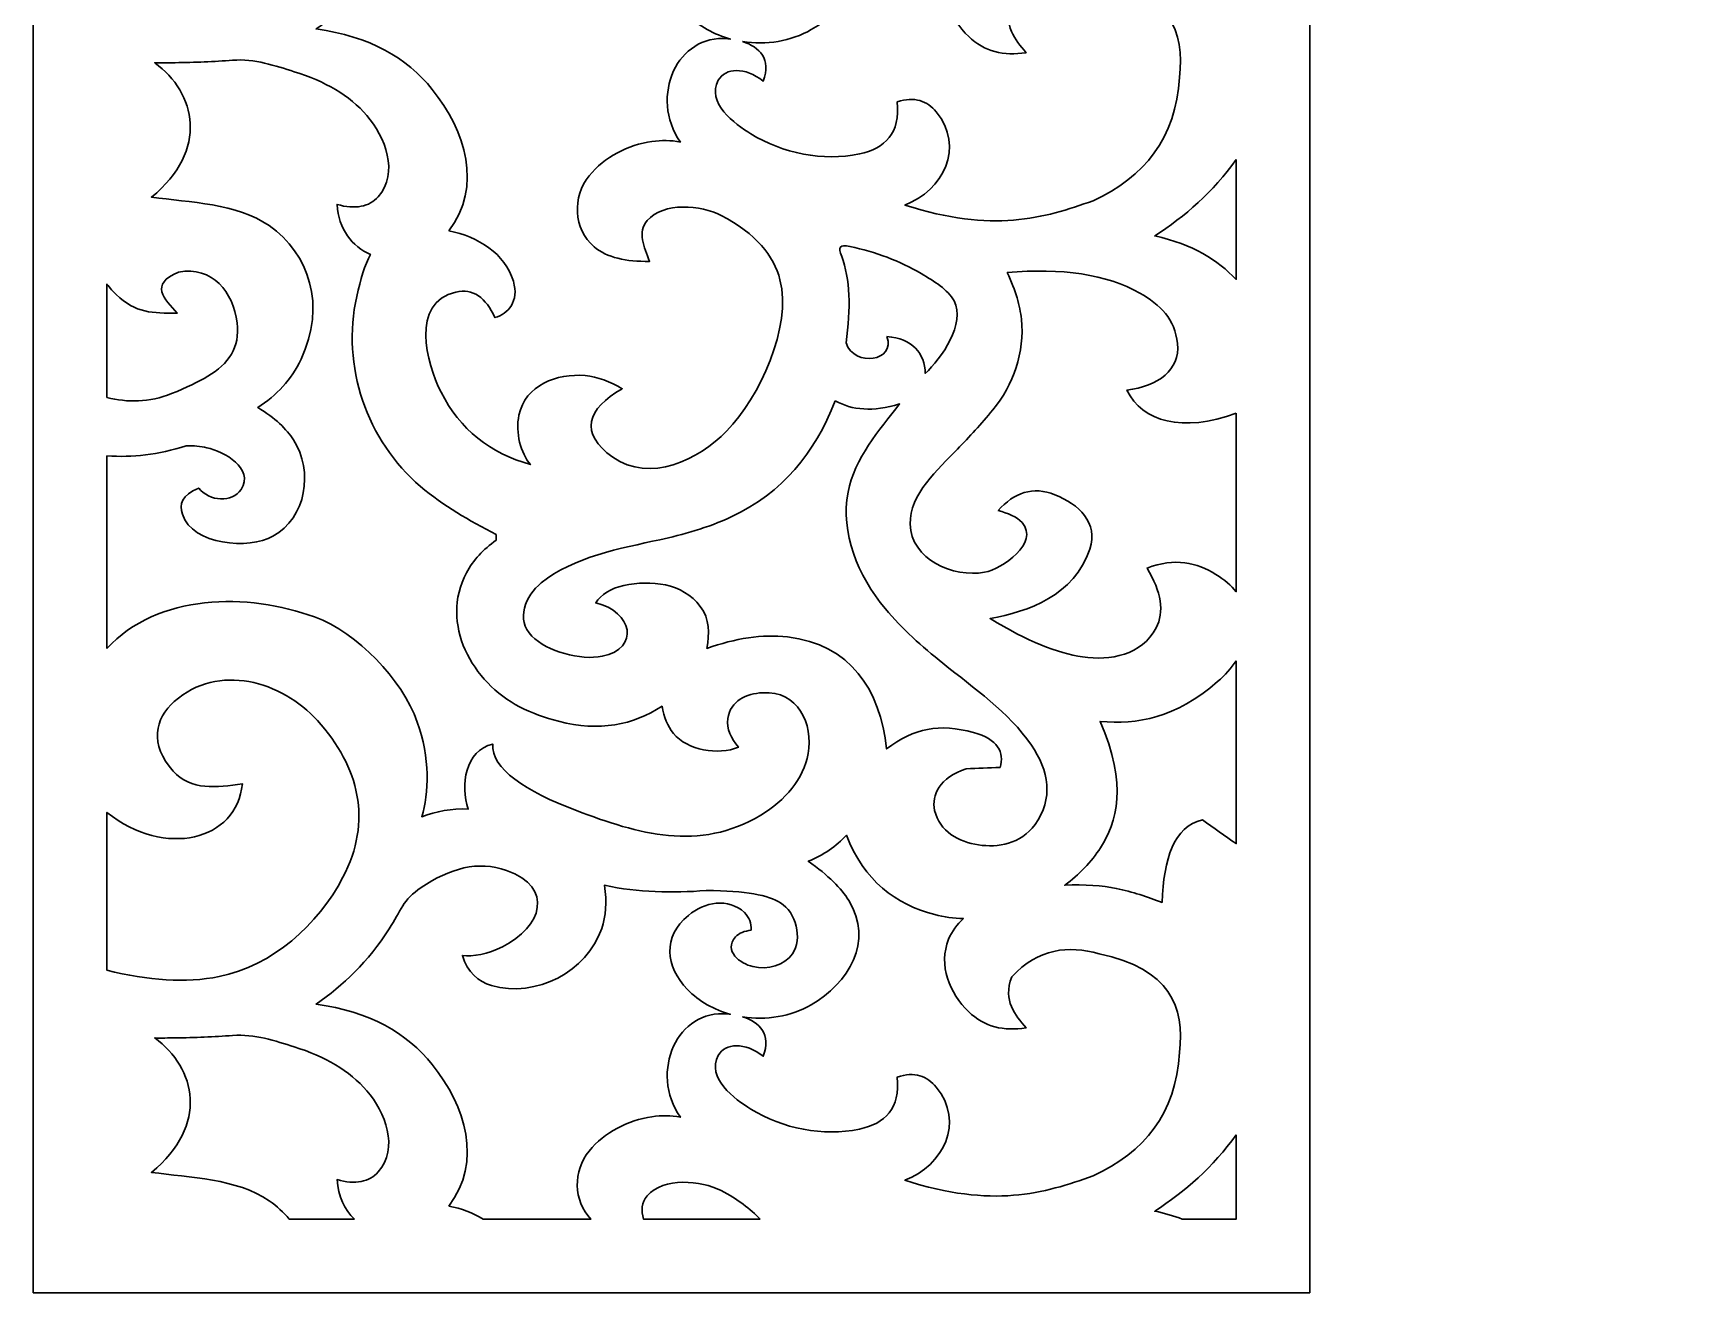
# Model space of a CAD drawing. Header units: centimetres. Extents: x -22.1 to -16.4, y -9 to 9.
# Drawn here: x -22.14 to -16.38, y -9 to -4.64 of the extents above; entities that cross this region are included whole.
import ezdxf

# ---------------------------------------------------------------- set-up
doc = ezdxf.new("R2010")
doc.units = ezdxf.units.CM
doc.header["$MEASUREMENT"] = 0
doc.layers.add('layer 1', color=7, linetype='Continuous')

msp = doc.modelspace()

# ---------------------------------------------------------------- linework, layer by layer
at = {"layer": 'layer 1', "color": 250, "lineweight": 30}
for points, knots in [([(-17.72778, -9.00021), (-17.72778, -9.00021), (-17.72778, 9.00077), (-17.72778, 9.00077), (-17.72778, 9.00077), (-17.97172, 9.00077), (-16.38294, 9.00077), (-22.14311, 9.00077), (-22.14311, 9.00077), (-22.14311, 9.00077), (-22.14311, -9.00021), (-22.14311, -9.00021), (-22.14311, -9.00021), (-20.42453, -9.00021), (-18.51177, -9.00021), (-17.72778, -9.00021)], [0, 0, 0, 0, 0.2, 0.2, 0.2, 0.2, 0.4, 0.4, 0.4, 0.4, 0.6, 0.6, 0.6, 0.6, 1, 1, 1, 1]), ([(-19.6897, -4.67141), (-19.63148, -4.68979), (-19.58937, -4.73198), (-19.6186, -4.80778), (-19.6186, -4.80778), (-19.68153, -4.75779), (-19.74998, -4.76163), (-19.77391, -4.8049), (-19.77391, -4.8049), (-19.81621, -4.88134), (-19.71685, -4.95677), (-19.66123, -4.99062), (-19.66123, -4.99062), (-19.55097, -5.05772), (-19.4125, -5.08673), (-19.28547, -5.05967), (-19.28547, -5.05967), (-19.19636, -5.04069), (-19.14415, -4.98859), (-19.15506, -4.87983), (-19.15506, -4.87983), (-19.09608, -4.85911), (-19.05022, -4.87751), (-19.02012, -4.91432), (-19.02012, -4.91432), (-18.92058, -5.03611), (-18.99586, -5.18646), (-19.1283, -5.23663), (-19.1283, -5.23663), (-18.82541, -5.33468), (-18.64767, -5.28257), (-18.47716, -5.22176), (-18.47716, -5.22176), (-18.30066, -5.13973), (-18.19088, -5.00549), (-18.17859, -4.79495), (-18.17859, -4.79495), (-18.15983, -4.63579), (-18.21128, -4.5051), (-18.45684, -4.4531), (-18.45684, -4.4531), (-18.56379, -4.42336), (-18.66628, -4.43379), (-18.75895, -4.5326), (-18.75895, -4.5326), (-18.78998, -4.61876), (-18.74746, -4.66289), (-18.70926, -4.70949), (-18.70926, -4.70949), (-18.78669, -4.72175), (-18.85389, -4.706), (-18.90782, -4.65395), (-18.90782, -4.65395), (-18.97447, -4.58962), (-19.01389, -4.49259), (-18.97713, -4.40256), (-18.97713, -4.40256), (-18.96607, -4.37548), (-18.94851, -4.35177), (-18.92616, -4.33113), (-18.92616, -4.33113), (-18.95985, -4.33031), (-18.99306, -4.32592), (-19.02506, -4.31761), (-19.02506, -4.31761), (-19.16174, -4.28212), (-19.26967, -4.20018), (-19.3309, -4.0428), (-19.3309, -4.0428), (-19.3665, -4.08113), (-19.4099, -4.11167), (-19.46268, -4.1328), (-19.46268, -4.1328), (-19.39283, -4.1819), (-19.34889, -4.22681), (-19.32252, -4.26889), (-19.32252, -4.26889), (-19.23495, -4.40864), (-19.32426, -4.5561), (-19.45255, -4.62977), (-19.45255, -4.62977), (-19.52272, -4.67006), (-19.60851, -4.68389), (-19.6897, -4.67141)], [0, 0, 0, 0, 0.0454545, 0.0454545, 0.0454545, 0.0454545, 0.0909091, 0.0909091, 0.0909091, 0.0909091, 0.1363636, 0.1363636, 0.1363636, 0.1363636, 0.1818182, 0.1818182, 0.1818182, 0.1818182, 0.2272727, 0.2272727, 0.2272727, 0.2272727, 0.2727273, 0.2727273, 0.2727273, 0.2727273, 0.3181818, 0.3181818, 0.3181818, 0.3181818, 0.3636364, 0.3636364, 0.3636364, 0.3636364, 0.4090909, 0.4090909, 0.4090909, 0.4090909, 0.4545455, 0.4545455, 0.4545455, 0.4545455, 0.5, 0.5, 0.5, 0.5, 0.5454545, 0.5454545, 0.5454545, 0.5454545, 0.5909091, 0.5909091, 0.5909091, 0.5909091, 0.6363636, 0.6363636, 0.6363636, 0.6363636, 0.6818182, 0.6818182, 0.6818182, 0.6818182, 0.7272727, 0.7272727, 0.7272727, 0.7272727, 0.7727273, 0.7727273, 0.7727273, 0.7727273, 0.8181818, 0.8181818, 0.8181818, 0.8181818, 0.8636364, 0.8636364, 0.8636364, 0.8636364, 0.9090909, 0.9090909, 0.9090909, 0.9090909, 1, 1, 1, 1]), ([(-20.70559, -5.32607), (-20.6041, -5.3466), (-20.51185, -5.40359), (-20.48268, -5.5007), (-20.48268, -5.5007), (-20.46183, -5.57011), (-20.5008, -5.61309), (-20.54664, -5.62612), (-20.54664, -5.62612), (-20.57757, -5.55755), (-20.62294, -5.5236), (-20.6814, -5.53773), (-20.6814, -5.53773), (-20.83979, -5.576), (-20.78309, -5.7837), (-20.7328, -5.88408), (-20.7328, -5.88408), (-20.66788, -6.01368), (-20.56276, -6.09477), (-20.42368, -6.13492), (-20.42368, -6.13492), (-20.45734, -6.09412), (-20.47611, -6.02548), (-20.46346, -5.96377), (-20.46346, -5.96377), (-20.44203, -5.85919), (-20.3311, -5.81789), (-20.23493, -5.82707), (-20.23493, -5.82707), (-20.19026, -5.83134), (-20.14752, -5.84722), (-20.10635, -5.87243), (-20.10635, -5.87243), (-20.22799, -5.94117), (-20.25575, -6.02718), (-20.13903, -6.10895), (-20.13903, -6.10895), (-20.00986, -6.19943), (-19.8428, -6.11915), (-19.74501, -6.01882), (-19.74501, -6.01882), (-19.6312, -5.90207), (-19.51852, -5.65769), (-19.56052, -5.49542), (-19.56052, -5.49542), (-19.58211, -5.41204), (-19.6427, -5.33552), (-19.76438, -5.27253), (-19.76438, -5.27253), (-19.83359, -5.2367), (-19.96278, -5.22542), (-20.02012, -5.2907), (-20.02012, -5.2907), (-20.05463, -5.33), (-20.03058, -5.38142), (-20.01167, -5.43176), (-20.01167, -5.43176), (-20.09277, -5.43303), (-20.15894, -5.41862), (-20.20325, -5.38124), (-20.20325, -5.38124), (-20.27644, -5.31951), (-20.27897, -5.20818), (-20.22063, -5.13554), (-20.22063, -5.13554), (-20.16829, -5.07035), (-20.08529, -5.02878), (-20.00339, -5.01687), (-20.00339, -5.01687), (-19.97057, -5.0121), (-19.93776, -5.0124), (-19.90495, -5.01864), (-19.90495, -5.01864), (-19.95932, -4.94162), (-19.9623, -4.84594), (-19.92837, -4.77285), (-19.92837, -4.77285), (-19.89573, -4.70257), (-19.82894, -4.65318), (-19.74089, -4.66139), (-19.74089, -4.66139), (-19.73797, -4.66166), (-19.73504, -4.66199), (-19.73212, -4.66235), (-19.73212, -4.66235), (-19.78816, -4.64691), (-19.84009, -4.61822), (-19.88067, -4.57632), (-19.88067, -4.57632), (-19.95759, -4.49691), (-19.96691, -4.39361), (-19.87737, -4.32018), (-19.87737, -4.32018), (-19.82196, -4.27474), (-19.73971, -4.25721), (-19.68319, -4.31084), (-19.68319, -4.31084), (-19.66638, -4.32678), (-19.65887, -4.34696), (-19.66067, -4.37136), (-19.66067, -4.37136), (-19.68247, -4.37458), (-19.70278, -4.38098), (-19.71459, -4.39501), (-19.71459, -4.39501), (-19.75604, -4.44422), (-19.69868, -4.48729), (-19.65422, -4.49744), (-19.65422, -4.49744), (-19.60264, -4.50922), (-19.54518, -4.494), (-19.51743, -4.45374), (-19.51743, -4.45374), (-19.48132, -4.40133), (-19.50559, -4.30877), (-19.55857, -4.27665), (-19.55857, -4.27665), (-19.60111, -4.25085), (-19.67744, -4.23419), (-19.81583, -4.2343), (-19.81583, -4.2343), (-19.93306, -4.24307), (-20.0503, -4.24126), (-20.16753, -4.2162), (-20.16753, -4.2162), (-20.1587, -4.27519), (-20.16336, -4.3237), (-20.17717, -4.36509), (-20.17717, -4.36509), (-20.22739, -4.51564), (-20.40528, -4.60702), (-20.55806, -4.56279), (-20.55806, -4.56279), (-20.6048, -4.54925), (-20.64056, -4.51727), (-20.65903, -4.45903), (-20.65903, -4.45903), (-20.62351, -4.46442), (-20.56938, -4.45361), (-20.52061, -4.4288), (-20.52061, -4.4288), (-20.38485, -4.35972), (-20.33888, -4.2252), (-20.50696, -4.16464), (-20.50696, -4.16464), (-20.60516, -4.12926), (-20.70336, -4.15796), (-20.80156, -4.22376), (-20.80156, -4.22376), (-20.86479, -4.26612), (-20.87204, -4.30406), (-20.91215, -4.36699), (-20.91215, -4.36699), (-20.98503, -4.48133), (-21.07184, -4.56185), (-21.16481, -4.62741), (-21.16481, -4.62741), (-20.97945, -4.65258), (-20.85116, -4.72713), (-20.76325, -4.83659), (-20.76325, -4.83659), (-20.64751, -4.9807), (-20.58947, -5.1723), (-20.70559, -5.32607)], [0, 0, 0, 0, 0.0238095, 0.0238095, 0.0238095, 0.0238095, 0.047619, 0.047619, 0.047619, 0.047619, 0.0714286, 0.0714286, 0.0714286, 0.0714286, 0.0952381, 0.0952381, 0.0952381, 0.0952381, 0.1190476, 0.1190476, 0.1190476, 0.1190476, 0.1428571, 0.1428571, 0.1428571, 0.1428571, 0.1666667, 0.1666667, 0.1666667, 0.1666667, 0.1904762, 0.1904762, 0.1904762, 0.1904762, 0.2142857, 0.2142857, 0.2142857, 0.2142857, 0.2380952, 0.2380952, 0.2380952, 0.2380952, 0.2619048, 0.2619048, 0.2619048, 0.2619048, 0.2857143, 0.2857143, 0.2857143, 0.2857143, 0.3095238, 0.3095238, 0.3095238, 0.3095238, 0.3333333, 0.3333333, 0.3333333, 0.3333333, 0.3571429, 0.3571429, 0.3571429, 0.3571429, 0.3809524, 0.3809524, 0.3809524, 0.3809524, 0.4047619, 0.4047619, 0.4047619, 0.4047619, 0.4285714, 0.4285714, 0.4285714, 0.4285714, 0.452381, 0.452381, 0.452381, 0.452381, 0.4761905, 0.4761905, 0.4761905, 0.4761905, 0.5, 0.5, 0.5, 0.5, 0.5238095, 0.5238095, 0.5238095, 0.5238095, 0.547619, 0.547619, 0.547619, 0.547619, 0.5714286, 0.5714286, 0.5714286, 0.5714286, 0.5952381, 0.5952381, 0.5952381, 0.5952381, 0.6190476, 0.6190476, 0.6190476, 0.6190476, 0.6428571, 0.6428571, 0.6428571, 0.6428571, 0.6666667, 0.6666667, 0.6666667, 0.6666667, 0.6904762, 0.6904762, 0.6904762, 0.6904762, 0.7142857, 0.7142857, 0.7142857, 0.7142857, 0.7380952, 0.7380952, 0.7380952, 0.7380952, 0.7619048, 0.7619048, 0.7619048, 0.7619048, 0.7857143, 0.7857143, 0.7857143, 0.7857143, 0.8095238, 0.8095238, 0.8095238, 0.8095238, 0.8333333, 0.8333333, 0.8333333, 0.8333333, 0.8571429, 0.8571429, 0.8571429, 0.8571429, 0.8809524, 0.8809524, 0.8809524, 0.8809524, 0.9047619, 0.9047619, 0.9047619, 0.9047619, 0.9285714, 0.9285714, 0.9285714, 0.9285714, 0.952381, 0.952381, 0.952381, 0.952381, 1, 1, 1, 1]), ([(-21.88838, -6.77109), (-21.71455, -6.58049), (-21.40051, -6.57711), (-21.17004, -6.66204), (-21.17004, -6.66204), (-21.02055, -6.71713), (-20.86927, -6.87584), (-20.81502, -7.02594), (-20.81502, -7.02594), (-20.77079, -7.14831), (-20.77402, -7.27267), (-20.79977, -7.35339), (-20.79977, -7.35339), (-20.74921, -7.33535), (-20.69646, -7.32389), (-20.63889, -7.32689), (-20.63889, -7.32689), (-20.6657, -7.24568), (-20.65046, -7.12417), (-20.55372, -7.10166), (-20.55372, -7.10166), (-20.56041, -7.18714), (-20.44057, -7.26506), (-20.26468, -7.33187), (-20.26468, -7.33187), (-20.0509, -7.41306), (-19.84098, -7.47593), (-19.62677, -7.34746), (-19.62677, -7.34746), (-19.5421, -7.29668), (-19.47946, -7.22302), (-19.46324, -7.13501), (-19.46324, -7.13501), (-19.44427, -7.0321), (-19.4992, -6.91618), (-19.62016, -6.92406), (-19.62016, -6.92406), (-19.67739, -6.92778), (-19.73166, -6.95097), (-19.74117, -7.01375), (-19.74117, -7.01375), (-19.74651, -7.04907), (-19.72801, -7.08141), (-19.70448, -7.11312), (-19.70448, -7.11312), (-19.77462, -7.14019), (-19.88015, -7.12422), (-19.92919, -7.06513), (-19.92919, -7.06513), (-19.95009, -7.03995), (-19.96168, -7.00802), (-19.96831, -6.97115), (-19.96831, -6.97115), (-20.06873, -7.03552), (-20.18508, -7.06007), (-20.32612, -7.02289), (-20.32612, -7.02289), (-20.37296, -7.01054), (-20.41873, -6.99434), (-20.46093, -6.97287), (-20.46093, -6.97287), (-20.6236, -6.89008), (-20.73873, -6.68523), (-20.64505, -6.50941), (-20.64505, -6.50941), (-20.62149, -6.4652), (-20.58607, -6.4275), (-20.54265, -6.3968), (-20.54265, -6.3968), (-20.54265, -6.39013), (-20.54265, -6.38346), (-20.54265, -6.37679), (-20.54265, -6.37679), (-20.63458, -6.32824), (-20.72512, -6.27777), (-20.80377, -6.21076), (-20.80377, -6.21076), (-20.98975, -6.0523), (-21.07862, -5.79252), (-21.02444, -5.55299), (-21.02444, -5.55299), (-21.01088, -5.49304), (-20.99704, -5.44471), (-20.97703, -5.40777), (-20.97703, -5.40777), (-21.03963, -5.37999), (-21.08775, -5.32078), (-21.09252, -5.2346), (-21.09252, -5.2346), (-21.03015, -5.25282), (-20.98063, -5.24249), (-20.95024, -5.2081), (-20.95024, -5.2081), (-20.8766, -5.12478), (-20.92702, -4.99964), (-20.98923, -4.92729), (-20.98923, -4.92729), (-21.04983, -4.85682), (-21.13555, -4.80789), (-21.24033, -4.7753), (-21.24033, -4.7753), (-21.30569, -4.75478), (-21.37752, -4.7299), (-21.45391, -4.7356), (-21.45391, -4.7356), (-21.51764, -4.74036), (-21.58442, -4.74333), (-21.65298, -4.74426), (-21.65298, -4.74426), (-21.67617, -4.74457), (-21.69956, -4.74466), (-21.72311, -4.7445), (-21.72311, -4.7445), (-21.58068, -4.84845), (-21.53452, -5.0456), (-21.73432, -5.20936), (-21.73432, -5.20936), (-21.60189, -5.22807), (-21.43906, -5.23019), (-21.3272, -5.30799), (-21.3272, -5.30799), (-21.18894, -5.40416), (-21.12899, -5.58433), (-21.21711, -5.77059), (-21.21711, -5.77059), (-21.25027, -5.84069), (-21.30141, -5.89538), (-21.36697, -5.93769), (-21.36697, -5.93769), (-21.30601, -5.97428), (-21.26721, -6.01157), (-21.24321, -6.04932), (-21.24321, -6.04932), (-21.17419, -6.15788), (-21.19798, -6.31752), (-21.31463, -6.38299), (-21.31463, -6.38299), (-21.39628, -6.42882), (-21.59281, -6.41429), (-21.6275, -6.30665), (-21.6275, -6.30665), (-21.63873, -6.2718), (-21.63032, -6.24083), (-21.57082, -6.21586), (-21.57082, -6.21586), (-21.53428, -6.26204), (-21.45433, -6.26907), (-21.42442, -6.22089), (-21.42442, -6.22089), (-21.37825, -6.14654), (-21.48386, -6.09005), (-21.54298, -6.07638), (-21.54298, -6.07638), (-21.56452, -6.07139), (-21.58826, -6.06915), (-21.61459, -6.07015), (-21.61459, -6.07015), (-21.71082, -6.10073), (-21.80137, -6.1105), (-21.88838, -6.10478), (-21.88838, -6.10478), (-21.88838, -6.10478), (-21.88838, -6.77109), (-21.88838, -6.77109)], [0, 0, 0, 0, 0.0238095, 0.0238095, 0.0238095, 0.0238095, 0.047619, 0.047619, 0.047619, 0.047619, 0.0714286, 0.0714286, 0.0714286, 0.0714286, 0.0952381, 0.0952381, 0.0952381, 0.0952381, 0.1190476, 0.1190476, 0.1190476, 0.1190476, 0.1428571, 0.1428571, 0.1428571, 0.1428571, 0.1666667, 0.1666667, 0.1666667, 0.1666667, 0.1904762, 0.1904762, 0.1904762, 0.1904762, 0.2142857, 0.2142857, 0.2142857, 0.2142857, 0.2380952, 0.2380952, 0.2380952, 0.2380952, 0.2619048, 0.2619048, 0.2619048, 0.2619048, 0.2857143, 0.2857143, 0.2857143, 0.2857143, 0.3095238, 0.3095238, 0.3095238, 0.3095238, 0.3333333, 0.3333333, 0.3333333, 0.3333333, 0.3571429, 0.3571429, 0.3571429, 0.3571429, 0.3809524, 0.3809524, 0.3809524, 0.3809524, 0.4047619, 0.4047619, 0.4047619, 0.4047619, 0.4285714, 0.4285714, 0.4285714, 0.4285714, 0.452381, 0.452381, 0.452381, 0.452381, 0.4761905, 0.4761905, 0.4761905, 0.4761905, 0.5, 0.5, 0.5, 0.5, 0.5238095, 0.5238095, 0.5238095, 0.5238095, 0.547619, 0.547619, 0.547619, 0.547619, 0.5714286, 0.5714286, 0.5714286, 0.5714286, 0.5952381, 0.5952381, 0.5952381, 0.5952381, 0.6190476, 0.6190476, 0.6190476, 0.6190476, 0.6428571, 0.6428571, 0.6428571, 0.6428571, 0.6666667, 0.6666667, 0.6666667, 0.6666667, 0.6904762, 0.6904762, 0.6904762, 0.6904762, 0.7142857, 0.7142857, 0.7142857, 0.7142857, 0.7380952, 0.7380952, 0.7380952, 0.7380952, 0.7619048, 0.7619048, 0.7619048, 0.7619048, 0.7857143, 0.7857143, 0.7857143, 0.7857143, 0.8095238, 0.8095238, 0.8095238, 0.8095238, 0.8333333, 0.8333333, 0.8333333, 0.8333333, 0.8571429, 0.8571429, 0.8571429, 0.8571429, 0.8809524, 0.8809524, 0.8809524, 0.8809524, 0.9047619, 0.9047619, 0.9047619, 0.9047619, 0.9285714, 0.9285714, 0.9285714, 0.9285714, 0.952381, 0.952381, 0.952381, 0.952381, 1, 1, 1, 1]), ([(-17.98251, -5.0791), (-18.06294, -5.19213), (-18.15947, -5.27565), (-18.26442, -5.34373), (-18.26442, -5.34373), (-18.13072, -5.37179), (-18.04711, -5.42769), (-17.98251, -5.49414), (-17.98251, -5.49414), (-17.98251, -5.49414), (-17.98251, -5.0791), (-17.98251, -5.0791)], [0, 0, 0, 0, 0.25, 0.25, 0.25, 0.25, 0.5, 0.5, 0.5, 0.5, 1, 1, 1, 1]), ([(-19.19064, -5.69202), (-19.1029, -5.69806), (-19.05924, -5.75078), (-19.0581, -5.81919), (-19.0581, -5.81919), (-19.00194, -5.76853), (-18.91663, -5.64477), (-18.95858, -5.56843), (-18.95858, -5.56843), (-18.98009, -5.52928), (-19.02654, -5.50096), (-19.07168, -5.47409), (-19.07168, -5.47409), (-19.14657, -5.42952), (-19.22955, -5.39935), (-19.31847, -5.37995), (-19.31847, -5.37995), (-19.35535, -5.3719), (-19.35953, -5.38191), (-19.34718, -5.41432), (-19.34718, -5.41432), (-19.31771, -5.49163), (-19.31536, -5.59381), (-19.33213, -5.71352), (-19.33213, -5.71352), (-19.30343, -5.79936), (-19.15848, -5.77749), (-19.19064, -5.69202)], [0, 0, 0, 0, 0.125, 0.125, 0.125, 0.125, 0.25, 0.25, 0.25, 0.25, 0.375, 0.375, 0.375, 0.375, 0.5, 0.5, 0.5, 0.5, 0.625, 0.625, 0.625, 0.625, 0.75, 0.75, 0.75, 0.75, 1, 1, 1, 1]), ([(-21.88838, -5.9032), (-21.81761, -5.9195), (-21.74295, -5.92147), (-21.66473, -5.8892), (-21.66473, -5.8892), (-21.61349, -5.86806), (-21.57208, -5.84869), (-21.53935, -5.82897), (-21.53935, -5.82897), (-21.468, -5.78598), (-21.42762, -5.73156), (-21.43848, -5.64403), (-21.43848, -5.64403), (-21.4518, -5.53668), (-21.52237, -5.44846), (-21.64089, -5.46842), (-21.64089, -5.46842), (-21.74322, -5.51164), (-21.68959, -5.56135), (-21.64514, -5.61069), (-21.64514, -5.61069), (-21.73164, -5.61069), (-21.78792, -5.61185), (-21.85648, -5.54655), (-21.85648, -5.54655), (-21.86726, -5.53628), (-21.87791, -5.52426), (-21.88838, -5.51002), (-21.88838, -5.51002), (-21.88838, -5.51002), (-21.88838, -5.9032), (-21.88838, -5.9032)], [0, 0, 0, 0, 0.1111111, 0.1111111, 0.1111111, 0.1111111, 0.2222222, 0.2222222, 0.2222222, 0.2222222, 0.3333333, 0.3333333, 0.3333333, 0.3333333, 0.4444444, 0.4444444, 0.4444444, 0.4444444, 0.5555556, 0.5555556, 0.5555556, 0.5555556, 0.6666667, 0.6666667, 0.6666667, 0.6666667, 0.7777778, 0.7777778, 0.7777778, 0.7777778, 1, 1, 1, 1]), ([(-17.98251, -5.95742), (-18.16757, -6.02442), (-18.30765, -5.98711), (-18.36082, -5.87711), (-18.36082, -5.87711), (-18.25157, -5.86264), (-18.17646, -5.80845), (-18.1857, -5.71581), (-18.1857, -5.71581), (-18.19411, -5.63145), (-18.24573, -5.58173), (-18.31605, -5.5414), (-18.31605, -5.5414), (-18.42883, -5.47672), (-18.58776, -5.45351), (-18.7744, -5.47029), (-18.7744, -5.47029), (-18.74455, -5.53366), (-18.73031, -5.58587), (-18.72557, -5.63131), (-18.72557, -5.63131), (-18.71342, -5.7476), (-18.75305, -5.85773), (-18.82457, -5.94588), (-18.82457, -5.94588), (-18.86373, -5.99414), (-18.90575, -6.03843), (-18.94696, -6.08148), (-18.94696, -6.08148), (-19.01303, -6.15049), (-19.11257, -6.2372), (-19.1104, -6.34068), (-19.1104, -6.34068), (-19.10784, -6.4631), (-18.96086, -6.52673), (-18.85317, -6.50731), (-18.85317, -6.50731), (-18.79205, -6.49629), (-18.66141, -6.40522), (-18.72323, -6.33551), (-18.72323, -6.33551), (-18.74153, -6.31486), (-18.77225, -6.30324), (-18.80558, -6.29352), (-18.80558, -6.29352), (-18.75155, -6.23221), (-18.68478, -6.2087), (-18.60987, -6.23906), (-18.60987, -6.23906), (-18.52715, -6.27258), (-18.45812, -6.33522), (-18.48912, -6.42747), (-18.48912, -6.42747), (-18.54294, -6.58759), (-18.70137, -6.64341), (-18.83365, -6.66772), (-18.83365, -6.66772), (-18.70485, -6.74661), (-18.60062, -6.78727), (-18.51439, -6.79993), (-18.51439, -6.79993), (-18.41826, -6.81404), (-18.30907, -6.79486), (-18.25956, -6.7), (-18.25956, -6.7), (-18.2306, -6.64453), (-18.2411, -6.57556), (-18.29106, -6.4931), (-18.29106, -6.4931), (-18.19475, -6.45643), (-18.11912, -6.47355), (-18.05282, -6.51493), (-18.05282, -6.51493), (-18.02337, -6.5333), (-18.0001, -6.55354), (-17.98251, -6.57504), (-17.98251, -6.57504), (-17.98251, -6.57504), (-17.98251, -5.95742), (-17.98251, -5.95742)], [0, 0, 0, 0, 0.047619, 0.047619, 0.047619, 0.047619, 0.0952381, 0.0952381, 0.0952381, 0.0952381, 0.1428571, 0.1428571, 0.1428571, 0.1428571, 0.1904762, 0.1904762, 0.1904762, 0.1904762, 0.2380952, 0.2380952, 0.2380952, 0.2380952, 0.2857143, 0.2857143, 0.2857143, 0.2857143, 0.3333333, 0.3333333, 0.3333333, 0.3333333, 0.3809524, 0.3809524, 0.3809524, 0.3809524, 0.4285714, 0.4285714, 0.4285714, 0.4285714, 0.4761905, 0.4761905, 0.4761905, 0.4761905, 0.5238095, 0.5238095, 0.5238095, 0.5238095, 0.5714286, 0.5714286, 0.5714286, 0.5714286, 0.6190476, 0.6190476, 0.6190476, 0.6190476, 0.6666667, 0.6666667, 0.6666667, 0.6666667, 0.7142857, 0.7142857, 0.7142857, 0.7142857, 0.7619048, 0.7619048, 0.7619048, 0.7619048, 0.8095238, 0.8095238, 0.8095238, 0.8095238, 0.8571429, 0.8571429, 0.8571429, 0.8571429, 0.9047619, 0.9047619, 0.9047619, 0.9047619, 1, 1, 1, 1]), ([(-19.36923, -5.91437), (-19.31141, -5.94623), (-19.23943, -5.95353), (-19.14675, -5.92497), (-19.14675, -5.92497), (-19.21771, -6.01585), (-19.3032, -6.11324), (-19.32506, -6.23001), (-19.32506, -6.23001), (-19.35178, -6.37268), (-19.29212, -6.51731), (-19.19592, -6.63387), (-19.19592, -6.63387), (-19.13842, -6.70353), (-19.06931, -6.76422), (-18.99702, -6.82245), (-18.99702, -6.82245), (-18.88926, -6.90926), (-18.77003, -6.98979), (-18.69092, -7.10554), (-18.69092, -7.10554), (-18.6313, -7.19278), (-18.61341, -7.29185), (-18.67847, -7.38055), (-18.67847, -7.38055), (-18.72783, -7.44783), (-18.80746, -7.4608), (-18.8739, -7.45074), (-18.8739, -7.45074), (-18.94142, -7.44051), (-19.00962, -7.40409), (-19.02553, -7.33167), (-19.02553, -7.33167), (-19.03746, -7.2774), (-19.009, -7.21859), (-18.91647, -7.18702), (-18.91647, -7.18702), (-18.87734, -7.18559), (-18.8382, -7.18417), (-18.79906, -7.18275), (-18.79906, -7.18275), (-18.78339, -7.13132), (-18.80744, -7.08433), (-18.89115, -7.06184), (-18.89115, -7.06184), (-19.00936, -7.03007), (-19.09611, -7.04541), (-19.19187, -7.1187), (-19.19187, -7.1187), (-19.21326, -6.91275), (-19.31756, -6.75709), (-19.53458, -6.73109), (-19.53458, -6.73109), (-19.62166, -6.72067), (-19.7153, -6.73648), (-19.81353, -6.77068), (-19.81353, -6.77068), (-19.80458, -6.7195), (-19.80297, -6.66954), (-19.83624, -6.62539), (-19.83624, -6.62539), (-19.8974, -6.54424), (-20.00763, -6.53333), (-20.10059, -6.55333), (-20.10059, -6.55333), (-20.14722, -6.56336), (-20.1787, -6.58408), (-20.19801, -6.6134), (-20.19801, -6.6134), (-20.07033, -6.64252), (-20.04394, -6.77131), (-20.17549, -6.79799), (-20.17549, -6.79799), (-20.24965, -6.81303), (-20.36546, -6.78212), (-20.41892, -6.72805), (-20.41892, -6.72805), (-20.47519, -6.67115), (-20.44123, -6.58868), (-20.38614, -6.54391), (-20.38614, -6.54391), (-20.27554, -6.45402), (-20.11187, -6.4248), (-19.97593, -6.39467), (-19.97593, -6.39467), (-19.89699, -6.37717), (-19.81216, -6.35487), (-19.7273, -6.31473), (-19.7273, -6.31473), (-19.55127, -6.23147), (-19.44155, -6.09676), (-19.36923, -5.91437)], [0, 0, 0, 0, 0.0416667, 0.0416667, 0.0416667, 0.0416667, 0.0833333, 0.0833333, 0.0833333, 0.0833333, 0.125, 0.125, 0.125, 0.125, 0.1666667, 0.1666667, 0.1666667, 0.1666667, 0.2083333, 0.2083333, 0.2083333, 0.2083333, 0.25, 0.25, 0.25, 0.25, 0.2916667, 0.2916667, 0.2916667, 0.2916667, 0.3333333, 0.3333333, 0.3333333, 0.3333333, 0.375, 0.375, 0.375, 0.375, 0.4166667, 0.4166667, 0.4166667, 0.4166667, 0.4583333, 0.4583333, 0.4583333, 0.4583333, 0.5, 0.5, 0.5, 0.5, 0.5416667, 0.5416667, 0.5416667, 0.5416667, 0.5833333, 0.5833333, 0.5833333, 0.5833333, 0.625, 0.625, 0.625, 0.625, 0.6666667, 0.6666667, 0.6666667, 0.6666667, 0.7083333, 0.7083333, 0.7083333, 0.7083333, 0.75, 0.75, 0.75, 0.75, 0.7916667, 0.7916667, 0.7916667, 0.7916667, 0.8333333, 0.8333333, 0.8333333, 0.8333333, 0.875, 0.875, 0.875, 0.875, 0.9166667, 0.9166667, 0.9166667, 0.9166667, 1, 1, 1, 1]), ([(-21.88838, -7.88413), (-21.74558, -7.92004), (-21.61544, -7.92938), (-21.50083, -7.90637), (-21.50083, -7.90637), (-21.31595, -7.86926), (-21.15802, -7.72741), (-21.07217, -7.56284), (-21.07217, -7.56284), (-20.97061, -7.36814), (-21.01463, -7.18099), (-21.1605, -7.02035), (-21.1605, -7.02035), (-21.28374, -6.88464), (-21.50409, -6.81945), (-21.65565, -6.95453), (-21.65565, -6.95453), (-21.7223, -7.01393), (-21.74247, -7.10303), (-21.65912, -7.19536), (-21.65912, -7.19536), (-21.59788, -7.26321), (-21.50956, -7.25288), (-21.4201, -7.23922), (-21.4201, -7.23922), (-21.43863, -7.4365), (-21.6867, -7.49789), (-21.88838, -7.33842), (-21.88838, -7.33842), (-21.88838, -7.33842), (-21.88838, -7.88413), (-21.88838, -7.88413)], [0, 0, 0, 0, 0.1111111, 0.1111111, 0.1111111, 0.1111111, 0.2222222, 0.2222222, 0.2222222, 0.2222222, 0.3333333, 0.3333333, 0.3333333, 0.3333333, 0.4444444, 0.4444444, 0.4444444, 0.4444444, 0.5555556, 0.5555556, 0.5555556, 0.5555556, 0.6666667, 0.6666667, 0.6666667, 0.6666667, 0.7777778, 0.7777778, 0.7777778, 0.7777778, 1, 1, 1, 1]), ([(-17.98251, -6.81433), (-17.99943, -6.83924), (-18.02107, -6.86331), (-18.04692, -6.88584), (-18.04692, -6.88584), (-18.19278, -7.01297), (-18.32515, -7.0349), (-18.45321, -7.02321), (-18.45321, -7.02321), (-18.35599, -7.24315), (-18.39677, -7.37403), (-18.4519, -7.46034), (-18.4519, -7.46034), (-18.48345, -7.50973), (-18.52601, -7.55372), (-18.57543, -7.59033), (-18.57543, -7.59033), (-18.50806, -7.58685), (-18.44496, -7.59109), (-18.39759, -7.60129), (-18.39759, -7.60129), (-18.34183, -7.61328), (-18.28814, -7.63057), (-18.23921, -7.64992), (-18.23921, -7.64992), (-18.23328, -7.49852), (-18.19833, -7.3873), (-18.09956, -7.36445), (-18.09956, -7.36445), (-18.06054, -7.39176), (-18.02153, -7.41907), (-17.98251, -7.44638), (-17.98251, -7.44638), (-17.98251, -7.44638), (-17.98251, -6.81433), (-17.98251, -6.81433)], [0, 0, 0, 0, 0.1, 0.1, 0.1, 0.1, 0.2, 0.2, 0.2, 0.2, 0.3, 0.3, 0.3, 0.3, 0.4, 0.4, 0.4, 0.4, 0.5, 0.5, 0.5, 0.5, 0.6, 0.6, 0.6, 0.6, 0.7, 0.7, 0.7, 0.7, 0.8, 0.8, 0.8, 0.8, 1, 1, 1, 1]), ([(-19.6897, -8.04578), (-19.63148, -8.06416), (-19.58937, -8.10635), (-19.6186, -8.18215), (-19.6186, -8.18215), (-19.68153, -8.13216), (-19.74998, -8.136), (-19.77391, -8.17926), (-19.77391, -8.17926), (-19.81621, -8.2557), (-19.71685, -8.33114), (-19.66123, -8.36499), (-19.66123, -8.36499), (-19.55097, -8.43209), (-19.4125, -8.4611), (-19.28547, -8.43404), (-19.28547, -8.43404), (-19.19636, -8.41506), (-19.14415, -8.36295), (-19.15506, -8.2542), (-19.15506, -8.2542), (-19.09608, -8.23348), (-19.05022, -8.25187), (-19.02012, -8.28869), (-19.02012, -8.28869), (-18.92058, -8.41047), (-18.99586, -8.56082), (-19.1283, -8.61099), (-19.1283, -8.61099), (-18.82541, -8.70905), (-18.64767, -8.65693), (-18.47716, -8.59613), (-18.47716, -8.59613), (-18.30066, -8.5141), (-18.19088, -8.37986), (-18.17859, -8.16932), (-18.17859, -8.16932), (-18.15983, -8.01016), (-18.21128, -7.87947), (-18.45684, -7.82747), (-18.45684, -7.82747), (-18.56379, -7.79773), (-18.66628, -7.80816), (-18.75895, -7.90697), (-18.75895, -7.90697), (-18.78998, -7.99313), (-18.74746, -8.03726), (-18.70926, -8.08385), (-18.70926, -8.08385), (-18.78669, -8.09612), (-18.85389, -8.08037), (-18.90782, -8.02832), (-18.90782, -8.02832), (-18.97447, -7.96399), (-19.01389, -7.86696), (-18.97713, -7.77693), (-18.97713, -7.77693), (-18.96607, -7.74985), (-18.94851, -7.72614), (-18.92616, -7.7055), (-18.92616, -7.7055), (-18.95985, -7.70468), (-18.99306, -7.70029), (-19.02506, -7.69198), (-19.02506, -7.69198), (-19.16174, -7.65649), (-19.26967, -7.57455), (-19.3309, -7.41717), (-19.3309, -7.41717), (-19.3665, -7.4555), (-19.4099, -7.48604), (-19.46268, -7.50717), (-19.46268, -7.50717), (-19.39283, -7.55626), (-19.34889, -7.60118), (-19.32252, -7.64326), (-19.32252, -7.64326), (-19.23495, -7.78301), (-19.32426, -7.93047), (-19.45255, -8.00413), (-19.45255, -8.00413), (-19.52272, -8.04443), (-19.60851, -8.05826), (-19.6897, -8.04578)], [0, 0, 0, 0, 0.0454545, 0.0454545, 0.0454545, 0.0454545, 0.0909091, 0.0909091, 0.0909091, 0.0909091, 0.1363636, 0.1363636, 0.1363636, 0.1363636, 0.1818182, 0.1818182, 0.1818182, 0.1818182, 0.2272727, 0.2272727, 0.2272727, 0.2272727, 0.2727273, 0.2727273, 0.2727273, 0.2727273, 0.3181818, 0.3181818, 0.3181818, 0.3181818, 0.3636364, 0.3636364, 0.3636364, 0.3636364, 0.4090909, 0.4090909, 0.4090909, 0.4090909, 0.4545455, 0.4545455, 0.4545455, 0.4545455, 0.5, 0.5, 0.5, 0.5, 0.5454545, 0.5454545, 0.5454545, 0.5454545, 0.5909091, 0.5909091, 0.5909091, 0.5909091, 0.6363636, 0.6363636, 0.6363636, 0.6363636, 0.6818182, 0.6818182, 0.6818182, 0.6818182, 0.7272727, 0.7272727, 0.7272727, 0.7272727, 0.7727273, 0.7727273, 0.7727273, 0.7727273, 0.8181818, 0.8181818, 0.8181818, 0.8181818, 0.8636364, 0.8636364, 0.8636364, 0.8636364, 0.9090909, 0.9090909, 0.9090909, 0.9090909, 1, 1, 1, 1]), ([(-20.70559, -8.70044), (-20.66323, -8.70901), (-20.62248, -8.72394), (-20.58725, -8.74548), (-20.58725, -8.74548), (-20.58725, -8.74548), (-20.21419, -8.74548), (-20.21419, -8.74548), (-20.21419, -8.74548), (-20.27652, -8.68228), (-20.2759, -8.57874), (-20.22063, -8.5099), (-20.22063, -8.5099), (-20.16829, -8.44472), (-20.08529, -8.40315), (-20.00339, -8.39124), (-20.00339, -8.39124), (-19.97057, -8.38647), (-19.93776, -8.38676), (-19.90495, -8.39301), (-19.90495, -8.39301), (-19.95932, -8.31599), (-19.9623, -8.22031), (-19.92837, -8.14722), (-19.92837, -8.14722), (-19.89573, -8.07693), (-19.82894, -8.02755), (-19.74089, -8.03576), (-19.74089, -8.03576), (-19.73797, -8.03603), (-19.73504, -8.03636), (-19.73212, -8.03672), (-19.73212, -8.03672), (-19.78816, -8.02127), (-19.84009, -7.99258), (-19.88067, -7.95069), (-19.88067, -7.95069), (-19.95759, -7.87127), (-19.96691, -7.76797), (-19.87737, -7.69455), (-19.87737, -7.69455), (-19.82196, -7.64911), (-19.73971, -7.63157), (-19.68319, -7.6852), (-19.68319, -7.6852), (-19.66638, -7.70115), (-19.65887, -7.72133), (-19.66067, -7.74573), (-19.66067, -7.74573), (-19.68247, -7.74895), (-19.70278, -7.75534), (-19.71459, -7.76938), (-19.71459, -7.76938), (-19.75604, -7.81859), (-19.69868, -7.86165), (-19.65422, -7.87181), (-19.65422, -7.87181), (-19.60264, -7.88358), (-19.54518, -7.86836), (-19.51743, -7.82811), (-19.51743, -7.82811), (-19.48132, -7.7757), (-19.50559, -7.68314), (-19.55857, -7.65101), (-19.55857, -7.65101), (-19.60111, -7.62522), (-19.67744, -7.60856), (-19.81583, -7.60867), (-19.81583, -7.60867), (-19.93306, -7.61744), (-20.0503, -7.61563), (-20.16753, -7.59057), (-20.16753, -7.59057), (-20.1587, -7.64956), (-20.16336, -7.69807), (-20.17717, -7.73946), (-20.17717, -7.73946), (-20.22739, -7.89001), (-20.40528, -7.98139), (-20.55806, -7.93716), (-20.55806, -7.93716), (-20.6048, -7.92362), (-20.64056, -7.89164), (-20.65903, -7.8334), (-20.65903, -7.8334), (-20.62351, -7.83879), (-20.56938, -7.82798), (-20.52061, -7.80317), (-20.52061, -7.80317), (-20.38485, -7.73409), (-20.33888, -7.59957), (-20.50696, -7.53901), (-20.50696, -7.53901), (-20.60516, -7.50363), (-20.70336, -7.53233), (-20.80156, -7.59812), (-20.80156, -7.59812), (-20.86479, -7.64049), (-20.87204, -7.67843), (-20.91215, -7.74136), (-20.91215, -7.74136), (-20.98503, -7.8557), (-21.07184, -7.93622), (-21.16481, -8.00178), (-21.16481, -8.00178), (-20.97945, -8.02695), (-20.85116, -8.10149), (-20.76325, -8.21096), (-20.76325, -8.21096), (-20.64751, -8.35507), (-20.58947, -8.54667), (-20.70559, -8.70044)], [0, 0, 0, 0, 0.0344828, 0.0344828, 0.0344828, 0.0344828, 0.0689655, 0.0689655, 0.0689655, 0.0689655, 0.1034483, 0.1034483, 0.1034483, 0.1034483, 0.137931, 0.137931, 0.137931, 0.137931, 0.1724138, 0.1724138, 0.1724138, 0.1724138, 0.2068966, 0.2068966, 0.2068966, 0.2068966, 0.2413793, 0.2413793, 0.2413793, 0.2413793, 0.2758621, 0.2758621, 0.2758621, 0.2758621, 0.3103448, 0.3103448, 0.3103448, 0.3103448, 0.3448276, 0.3448276, 0.3448276, 0.3448276, 0.3793103, 0.3793103, 0.3793103, 0.3793103, 0.4137931, 0.4137931, 0.4137931, 0.4137931, 0.4482759, 0.4482759, 0.4482759, 0.4482759, 0.4827586, 0.4827586, 0.4827586, 0.4827586, 0.5172414, 0.5172414, 0.5172414, 0.5172414, 0.5517241, 0.5517241, 0.5517241, 0.5517241, 0.5862069, 0.5862069, 0.5862069, 0.5862069, 0.6206897, 0.6206897, 0.6206897, 0.6206897, 0.6551724, 0.6551724, 0.6551724, 0.6551724, 0.6896552, 0.6896552, 0.6896552, 0.6896552, 0.7241379, 0.7241379, 0.7241379, 0.7241379, 0.7586207, 0.7586207, 0.7586207, 0.7586207, 0.7931034, 0.7931034, 0.7931034, 0.7931034, 0.8275862, 0.8275862, 0.8275862, 0.8275862, 0.862069, 0.862069, 0.862069, 0.862069, 0.8965517, 0.8965517, 0.8965517, 0.8965517, 0.9310345, 0.9310345, 0.9310345, 0.9310345, 1, 1, 1, 1]), ([(-21.03223, -8.74548), (-21.06621, -8.71324), (-21.08929, -8.66728), (-21.09252, -8.60896), (-21.09252, -8.60896), (-21.03015, -8.62719), (-20.98063, -8.61686), (-20.95024, -8.58247), (-20.95024, -8.58247), (-20.8766, -8.49915), (-20.92702, -8.37401), (-20.98923, -8.30166), (-20.98923, -8.30166), (-21.04983, -8.23119), (-21.13555, -8.18226), (-21.24033, -8.14967), (-21.24033, -8.14967), (-21.30569, -8.12915), (-21.37752, -8.10427), (-21.45391, -8.10997), (-21.45391, -8.10997), (-21.51764, -8.11472), (-21.58442, -8.11769), (-21.65298, -8.11862), (-21.65298, -8.11862), (-21.67617, -8.11894), (-21.69956, -8.11902), (-21.72311, -8.11886), (-21.72311, -8.11886), (-21.58068, -8.22282), (-21.53452, -8.41997), (-21.73432, -8.58373), (-21.73432, -8.58373), (-21.60189, -8.60244), (-21.43906, -8.60456), (-21.3272, -8.68236), (-21.3272, -8.68236), (-21.30103, -8.70056), (-21.27766, -8.72178), (-21.25758, -8.74548), (-21.25758, -8.74548), (-21.25758, -8.74548), (-21.03223, -8.74548), (-21.03223, -8.74548)], [0, 0, 0, 0, 0.0833333, 0.0833333, 0.0833333, 0.0833333, 0.1666667, 0.1666667, 0.1666667, 0.1666667, 0.25, 0.25, 0.25, 0.25, 0.3333333, 0.3333333, 0.3333333, 0.3333333, 0.4166667, 0.4166667, 0.4166667, 0.4166667, 0.5, 0.5, 0.5, 0.5, 0.5833333, 0.5833333, 0.5833333, 0.5833333, 0.6666667, 0.6666667, 0.6666667, 0.6666667, 0.75, 0.75, 0.75, 0.75, 0.8333333, 0.8333333, 0.8333333, 0.8333333, 1, 1, 1, 1]), ([(-17.98251, -8.45347), (-18.06294, -8.5665), (-18.15947, -8.65002), (-18.26442, -8.7181), (-18.26442, -8.7181), (-18.2295, -8.72543), (-18.19801, -8.73466), (-18.16937, -8.74548), (-18.16937, -8.74548), (-18.16937, -8.74548), (-17.98251, -8.74548), (-17.98251, -8.74548), (-17.98251, -8.74548), (-17.98251, -8.74548), (-17.98251, -8.45347), (-17.98251, -8.45347)], [0, 0, 0, 0, 0.2, 0.2, 0.2, 0.2, 0.4, 0.4, 0.4, 0.4, 0.6, 0.6, 0.6, 0.6, 1, 1, 1, 1]), ([(-19.62963, -8.74548), (-19.66227, -8.71003), (-19.70638, -8.67692), (-19.76438, -8.6469), (-19.76438, -8.6469), (-19.83359, -8.61107), (-19.96278, -8.59978), (-20.02012, -8.66507), (-20.02012, -8.66507), (-20.04069, -8.6885), (-20.04045, -8.71623), (-20.03289, -8.74548), (-20.03289, -8.74548), (-20.03289, -8.74548), (-19.62963, -8.74548), (-19.62963, -8.74548)], [0, 0, 0, 0, 0.2, 0.2, 0.2, 0.2, 0.4, 0.4, 0.4, 0.4, 0.6, 0.6, 0.6, 0.6, 1, 1, 1, 1])]:
    msp.add_open_spline(points, degree=3, knots=knots, dxfattribs=at)

doc.saveas('drawing.dxf')
